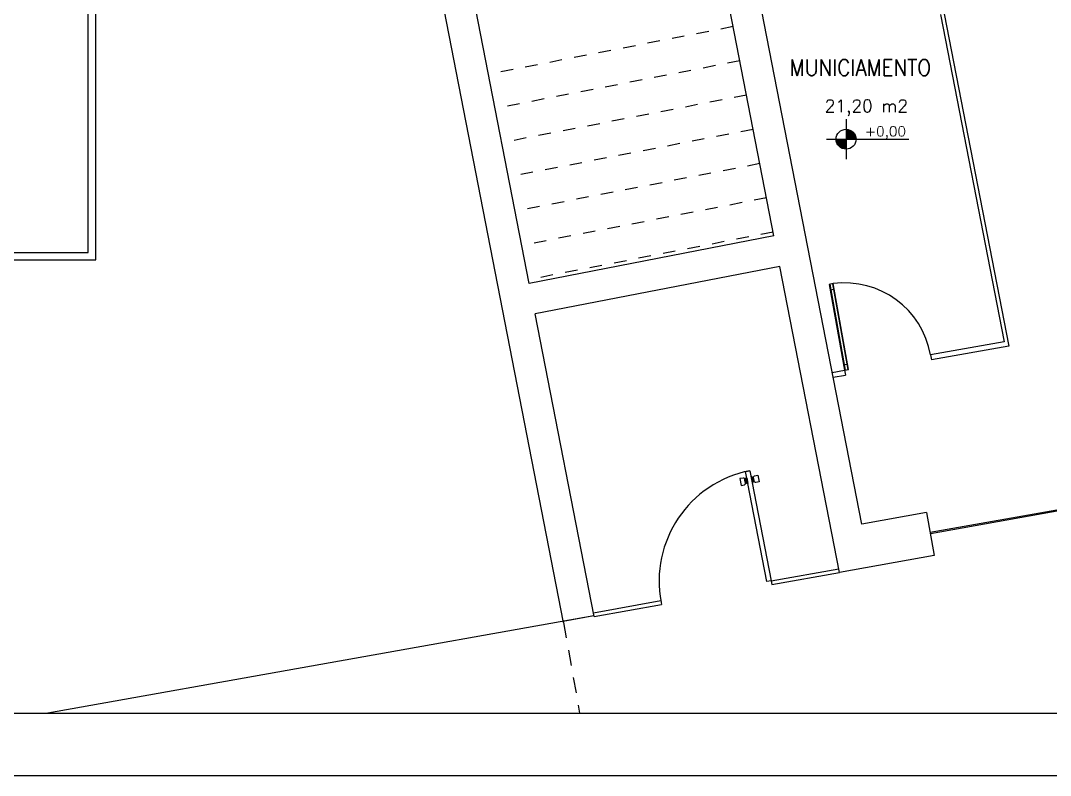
# Model space of a CAD drawing. Extents: x 372.3 to 443.5, y -41.5 to 0.6.
# Drawn here: x 407.44 to 415.7, y -41.46 to -35.4 of the extents above; entities that cross this region are included whole.
import ezdxf

# ---------------------------------------------------------------- set-up
doc = ezdxf.new("R2010")
doc.units = 0
doc.header["$MEASUREMENT"] = 0
doc.linetypes.add('HIDDEN', pattern=[0.375, 0.25, -0.125])
doc.linetypes.add('HIDDEN2', pattern=[0.1875, 0.125, -0.0625])
doc.layers.get('0').update_dxf_attribs({"linetype": 'CONTINUOUS'})
for name, color, linetype in [('A1ALV50', 13, 'CONTINUOUS'), ('A1BIOMB', 175, 'CONTINUOUS'), ('A1MOBI', 253, 'CONTINUOUS'), ('A1PORTA', 40, 'CONTINUOUS'), ('A1PROJ10', 10, 'HIDDEN'), ('A1PROJ20', 3, 'HIDDEN2'), ('A1VIDRO', 4, 'CONTINUOUS'), ('A1VISTA10', 10, 'CONTINUOUS'), ('A2SIMBL', 30, 'CONTINUOUS'), ('A2TXT25', 4, 'CONTINUOUS'), ('A2TXT50', 13, 'CONTINUOUS'), ('AC-TEXTO', 7, 'CONTINUOUS'), ('S2MARGF', 4, 'CONTINUOUS'), ('S2MARGG', 9, 'CONTINUOUS')]:
    doc.layers.add(name, color=color, linetype=linetype)
doc.styles.add('SIMPLEX-08', font='simplex.shx', dxfattribs={"height": 0.08})
doc.styles.add('SIMPLEX-10', font='simplex.shx', dxfattribs={"height": 0.1})
doc.styles.add('SIMPLEX-15', font='simplex.shx', dxfattribs={"height": 0.15})

# ---------------------------------------------------------------- blocks, each defined once
blk = doc.blocks.new('P-BIO-70')
blk.add_lwpolyline([(-0.7, 0), (0, 0), (0, 0.032), (-0.7, 0.032)], close=True)
at = {"layer": 'A1VISTA10'}
for p, q in [((-0.7, 0.027), (0, 0.027)), ((-0.7, 0.005), (0, 0.005)), ((-0.655, 0.005), (-0.655, 0.027)), ((-0.045, 0.005), (-0.045, 0.027))]:
    blk.add_line(p, q, dxfattribs=at)
blk.add_arc((-0.0007, 0), 0.7, 89.9401, 177.37988, dxfattribs=at)

msp = doc.modelspace()

# ---------------------------------------------------------------- linework, layer by layer
at = {"layer": 'A1ALV50', "ltscale": 0.2}
for p, q in [((411.7911, -40.234), (409.0088, -25.9343)), ((411.5164, -37.5132), (409.2635, -25.9345)), ((413.4796, -37.1313), (412.6211, -32.7192)), ((414.1844, -39.4449), (412.8665, -32.6715)), ((413.4796, -37.1313), (411.5164, -37.5132)), ((413.5273, -37.3767), (411.5641, -37.7586)), ((414.0051, -39.8323), (413.5273, -37.3767)), ((412.0365, -40.1862), (411.5641, -37.7586)), ((414.705, -39.3523), (414.1844, -39.4449)), ((414.705, -39.3523), (414.7662, -39.6969)), ((412.0357, -40.1825), (411.7897, -40.2263)), ((412.0357, -40.1825), (411.7897, -40.2263))]:
    msp.add_line(p, q, dxfattribs=at)
at = {"layer": 'A1ALV50'}
for p, q in [((414.7662, -39.6969), (414.0051, -39.8323)), ((414.7662, -39.6969), (414.0051, -39.8323)), ((412.0357, -40.1825), (407.654, -40.9618)), ((412.0357, -40.1825), (407.654, -40.9618))]:
    msp.add_line(p, q, dxfattribs=at)
at = {"layer": 'A1BIOMB', "ltscale": 0.2}
for p, q in [((414.7358, -38.0874), (414.7428, -38.1268)), ((414.0467, -38.21), (414.0537, -38.2493))]:
    msp.add_line(p, q, dxfattribs=at)
at = {"layer": 'A1MOBI'}
for p, q in [((414.815, -35.3556), (415.3261, -37.9824)), ((414.8445, -35.3499), (415.3633, -38.0164)), ((415.3261, -37.9824), (414.7358, -38.0874)), ((415.3633, -38.0164), (414.7428, -38.1268)), ((413.9482, -38.2275), (414.0467, -38.21)), ((413.9552, -38.2669), (414.0537, -38.2493))]:
    msp.add_line(p, q, dxfattribs=at)
at = {"layer": 'A1PORTA'}
for p, q in [((413.4584, -39.9001), (413.9998, -39.8028)), ((413.4584, -39.9001), (413.4637, -39.9296)), ((413.4637, -39.9296), (414.0051, -39.8323)), ((412.0311, -40.1567), (412.5726, -40.0593)), ((412.5726, -40.0593), (412.5779, -40.0889)), ((412.0365, -40.1862), (412.5779, -40.0889))]:
    msp.add_line(p, q, dxfattribs=at)
msp.add_lwpolyline([(413.4584, -39.9001), (413.424, -39.9068), (413.2521, -39.0234), (413.2865, -39.0167)], close=True, dxfattribs=at)
at = {"layer": 'A1PROJ10', "ltscale": 0.2}
for p, q in [((413.153, -35.4527), (411.1898, -35.8347)), ((413.2064, -35.7276), (411.2433, -36.1096)), ((413.2599, -36.0024), (411.2967, -36.3844)), ((413.3134, -36.2773), (411.3502, -36.6592)), ((413.3669, -36.5521), (411.4037, -36.9341)), ((413.4204, -36.827), (411.4572, -37.2089)), ((413.4738, -37.1018), (411.5106, -37.4838))]:
    msp.add_line(p, q, dxfattribs=at)
at = {"layer": 'A1PROJ20'}
msp.add_line((411.7911, -40.234), (411.9205, -40.9618), dxfattribs=at)
msp.add_line((411.7911, -40.234), (411.9205, -40.9618), dxfattribs=at)
at = {"layer": 'A1VIDRO', "ltscale": 0.2}
for p, q in [((414.733, -39.5099), (417.6866, -38.9846)), ((414.7347, -39.5197), (417.6884, -38.9944))]:
    msp.add_line(p, q, dxfattribs=at)
at = {"layer": 'A1VISTA10'}
for points in [[(413.2427, -39.1291, 0.414214), (413.2514, -39.1162), (413.2451, -39.0838, 0.414214), (413.2322, -39.0751), (413.2052, -39.0803), (413.2157, -39.1343)], [(413.2618, -39.0732), (413.2709, -39.1197), (413.267, -39.1205, -0.414214), (413.2605, -39.1161), (413.2536, -39.0804, -0.414214), (413.2579, -39.0739)], [(413.2962, -39.0665), (413.3052, -39.113), (413.3091, -39.1123, 0.414214), (413.3135, -39.1058), (413.3065, -39.0701, 0.414214), (413.3001, -39.0657)], [(413.3348, -39.1111, -0.414214), (413.3219, -39.1024), (413.3156, -39.07, -0.414214), (413.3243, -39.0571), (413.3513, -39.0519), (413.3618, -39.1059)]]:
    msp.add_lwpolyline(points, format="xyb", close=True, dxfattribs=at)
for points in [[(413.3173, -39.0785), (413.3085, -39.0802), (413.3115, -39.0957), (413.3203, -39.094)], [(413.2467, -39.0922), (413.2555, -39.0905), (413.2586, -39.106), (413.2498, -39.1077)]]:
    msp.add_lwpolyline(points, close=True, dxfattribs=at)
msp.add_arc((413.4584, -39.9001), 0.9, 101.01046, 191.01046, dxfattribs=at)
at = {"layer": 'A2SIMBL'}
for p, q in [((414.0585, -36.1961), (414.0585, -36.5161)), ((413.902, -36.3561), (414.5626, -36.3561))]:
    msp.add_line(p, q, dxfattribs=at)
at = {"layer": 'A2SIMBL', "const_width": 0.08}
for points in [[(414.0185, -36.3561, 0.414214), (414.0585, -36.3961, 1)], [(414.0985, -36.3561, 0.414214), (414.0585, -36.3161, 1)]]:
    msp.add_lwpolyline(points, format="xyb", dxfattribs=at)
at = {"layer": 'A2SIMBL'}
msp.add_circle((414.0585, -36.3561), 0.08, dxfattribs=at)
at = {"layer": 'AC-TEXTO'}
msp.add_lwpolyline([(402.0354, -35.0757), (402.0354, -37.3253), (408.0387, -37.3253), (408.0387, -35.0757)], close=True, dxfattribs=at)
msp.add_lwpolyline([(402.0954, -35.1357), (402.0954, -37.2653), (407.9787, -37.2653), (407.9787, -35.1357), (402.0954, -35.1357)], dxfattribs=at)
at = {"layer": 'S2MARGF'}
msp.add_lwpolyline([(372.331, -41.4618), (443.531, -41.4618), (443.531, 0.5882), (372.331, 0.5882)], close=True, dxfattribs=at)
at = {"layer": 'S2MARGG'}
msp.add_lwpolyline([(443.031, -37.8452), (443.031, 0.0882), (373.581, 0.0882), (373.581, -40.9618), (443.031, -40.9618)], dxfattribs=at)

# ---------------------------------------------------------------- block references
at = {"layer": 'A1BIOMB', "ltscale": 0.2, "rotation": 280.084149514136}
msp.add_blockref('P-BIO-70', (414.0467, -38.21), dxfattribs=at)

# ---------------------------------------------------------------- texts
at = {"layer": 'A2TXT25'}
for s, height, style, p in [('21,20 m2', 0.1, 'SIMPLEX-10', (413.8869, -36.139)), ('+0,00', 0.08, 'SIMPLEX-08', (414.2099, -36.333))]:
    msp.add_text(s, height=height, dxfattribs=dict(at, style=style)).set_placement(p)
at = {"layer": 'A2TXT50', "style": 'SIMPLEX-15', "width": 0.9}
msp.add_text('MUNICIAMENTO', height=0.13, dxfattribs=at).set_placement((413.6072, -35.8462))

doc.saveas('drawing.dxf')
